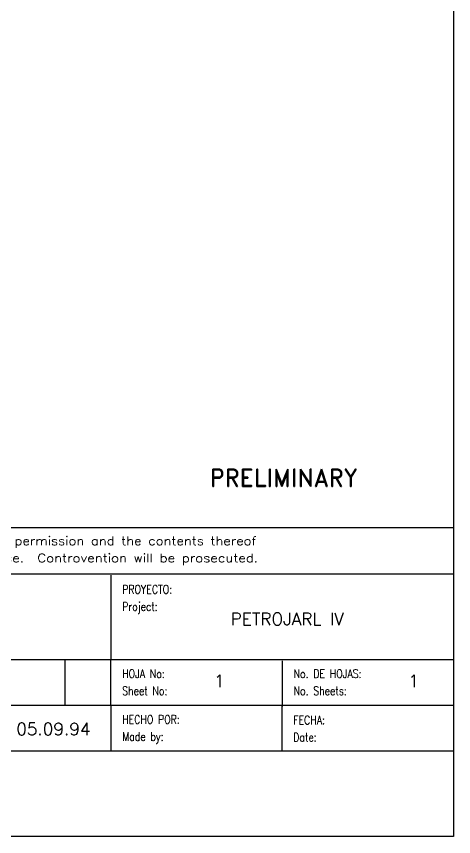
# Model space of a CAD drawing. Extents: x -22909.9 to -22897.8, y -4.7 to 4.1.
# Drawn here: x -22900.162 to -22897.824, y -4.711 to -0.327 of the extents above; entities that cross this region are included whole.
import ezdxf

# ---------------------------------------------------------------- set-up
doc = ezdxf.new("R2010")
doc.units = 0
doc.header["$LTSCALE"] = 0.5
doc.header["$MEASUREMENT"] = 0
doc.layers.get('0').update_dxf_attribs({"linetype": 'CONTINUOUS'})
doc.layers.add('COW', color=2, linetype='CONTINUOUS')
doc.layers.add('FORMATO', color=7, linetype='CONTINUOUS')
doc.styles.add('ROMAND', font='romand', dxfattribs={"height": 0.0339})
doc.styles.add('SIMPLEX', font='SIMPLEX.SHX')

msp = doc.modelspace()

# ---------------------------------------------------------------- linework, layer by layer
at = {"layer": 'FORMATO', "color": 2}
for p, q in [((-22897.8242, 4.0574), (-22897.8242, -4.7112)), ((-22897.8242, -4.7112), (-22909.8925, -4.7112))]:
    msp.add_line(p, q, dxfattribs=at)
at = {"layer": 'FORMATO', "color": 4}
for p, q in [((-22897.8242, -3.0614), (-22903.4764, -3.0614)), ((-22903.4764, -3.3058), (-22897.8242, -3.3058)), ((-22899.6574, -3.3134), (-22899.6574, -3.7641)), ((-22899.6574, -3.7641), (-22897.8242, -3.7641)), ((-22899.6574, -4.0085), (-22899.6574, -4.0161)), ((-22899.6574, -4.0085), (-22899.6574, -4.2529)), ((-22899.6574, -4.0085), (-22897.8242, -4.0085)), ((-22903.4764, -4.2529), (-22897.8242, -4.2529))]:
    msp.add_line(p, q, dxfattribs=at)
at = {"layer": 'FORMATO', "color": 1}
for p, q in [((-22903.4764, -3.7641), (-22899.6574, -3.7641)), ((-22899.6574, -4.0085), (-22899.6574, -3.7641)), ((-22898.7408, -3.7717), (-22898.7408, -4.0161)), ((-22903.4764, -4.0085), (-22899.6574, -4.0085)), ((-22898.7408, -4.2529), (-22898.7408, -4.0085))]:
    msp.add_line(p, q, dxfattribs=at)
at = {"layer": 'FORMATO', "color": 6}
msp.add_line((-22899.9018, -4.0085), (-22899.9018, -3.7641), dxfattribs=at)

# ---------------------------------------------------------------- texts
at = {"style": 'ROMAND'}
for s, height, p in [('PRELIMINARY', 0.092712, (-22899.1272, -2.8393)), ('PETROJARL IV', 0.066223, (-22899.0164, -3.581)), ('1', 0.0662, (-22899.1059, -3.9124)), ('1', 0.0662, (-22898.0668, -3.9124))]:
    msp.add_text(s, height=height, dxfattribs=at).set_placement(p)
at = {"layer": 'COW', "style": 'ROMAND'}
msp.add_text('05.09.94', height=0.06622, dxfattribs=at).set_placement((-22900.1628, -4.1691))
at = {"layer": 'FORMATO', "color": 6, "style": 'SIMPLEX'}
for s, height, width, p in [('This document, which is property of ASTANO, must not be copied without written permission and the contents thereof', 0.0458288, 1.13, (-22903.0793, -3.153)), ('must not be imported to a third party nor be used for any unauthorized purpose.  Controvention will be prosecuted.', 0.0458288, 1.14, (-22903.0793, -3.2447)), ('PROYECTO:', 0.04583, 0.8, (-22899.5963, -3.4127)), ('Project:', 0.04583, 0.8, (-22899.5963, -3.5044)), ('HOJA No:', 0.04583, 0.8, (-22899.5963, -3.8634)), ('No. DE HOJAS:', 0.045829, 0.8, (-22898.6797, -3.8634)), ('Sheet No:', 0.04583, 0.8, (-22899.5963, -3.955)), ('No. Sheets:', 0.045829, 0.8, (-22898.6797, -3.955)), ('HECHO POR:', 0.04583, 0.8, (-22899.5963, -4.1078)), ('FECHA:', 0.04583, 0.8, (-22898.6817, -4.1115)), ('Made by:', 0.04583, 0.8, (-22899.5963, -4.1995)), ('Date:', 0.04583, 0.8, (-22898.6817, -4.2031))]:
    msp.add_text(s, height=height, dxfattribs=dict(at, width=width)).set_placement(p)

doc.saveas('drawing.dxf')
